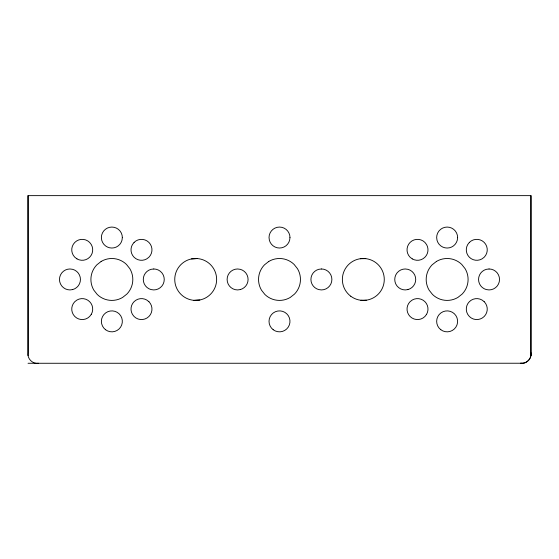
<?xml version="1.0" encoding="UTF-8"?>
<svg xmlns="http://www.w3.org/2000/svg" width="559" height="559" viewBox="0 0 559 559"><rect width="100%" height="100%" fill="white"/><g stroke="black" fill="none" stroke-linecap="round" stroke-linejoin="round"><path stroke-width="0.84" d="M530.959 195.636L530.959 352.799C531.93 358.64 526.319 364.244 520.478 363.273C525.285 364.042 530.198 360.464 530.924 355.65L530.959 195.636L28.041 195.636L28.041 352.799C27.021 358.654 32.66 364.293 38.522 363.273M530.924 355.65L530.959 352.799M191.548 258.908L197.006 258.537A20.956 20.956 0 0 1 199.381 300.078L193.917 300.337M199.815 299.994L194.357 300.365A20.956 20.956 0 0 1 191.975 258.831L197.439 258.572M360.317 258.712L365.782 258.642M360.855 300.26L366.327 300.19M28.041 363.273L523.329 363.238M28.041 195.636L28.076 355.65M122.337 237.547L121.981 240.258A10.474 10.474 0 0 1 101.738 240.258L101.382 237.547A10.474 10.474 0 0 1 111.863 227.066A10.474 10.474 0 0 1 122.337 237.547M289.974 237.547L289.618 240.258A10.474 10.474 0 0 1 269.382 240.258L269.026 237.547A10.474 10.474 0 0 1 279.5 227.066A10.474 10.474 0 0 1 289.974 237.547M457.618 237.547L457.262 240.258A10.474 10.474 0 0 1 437.019 240.258L436.663 237.547A10.474 10.474 0 0 1 447.137 227.066A10.474 10.474 0 0 1 457.618 237.547M134.09 242.41L132.42 244.583A10.474 10.474 0 0 0 146.737 258.894L148.904 257.231A10.474 10.474 0 0 0 148.904 242.41A10.474 10.474 0 0 0 134.09 242.41M91.299 314.326L89.636 316.499A10.474 10.474 0 0 1 74.815 316.499A10.474 10.474 0 0 1 74.815 301.678L76.988 300.015A10.474 10.474 0 0 1 91.299 314.326M469.364 242.41L467.701 244.583A10.474 10.474 0 0 0 482.012 258.894L484.185 257.231A10.474 10.474 0 0 0 484.185 242.41A10.474 10.474 0 0 0 469.364 242.41M426.58 314.326L424.91 316.499A10.474 10.474 0 0 1 410.096 316.499A10.474 10.474 0 0 1 410.096 301.678L412.262 300.015A10.474 10.474 0 0 1 426.58 314.326M101.13 261.458L96.833 264.847A20.956 20.956 0 0 0 93.863 290.191L97.259 294.481A20.956 20.956 0 0 0 122.596 297.451L126.886 294.062A20.956 20.956 0 0 0 129.856 268.718L126.467 264.428A20.956 20.956 0 0 0 101.13 261.458M268.767 261.458L264.47 264.847A20.956 20.956 0 0 0 261.5 290.191L264.896 294.481A20.956 20.956 0 0 0 290.233 297.451L294.53 294.062A20.956 20.956 0 0 0 297.5 268.718L294.104 264.428A20.956 20.956 0 0 0 268.767 261.458M436.404 261.458L432.114 264.847A20.956 20.956 0 0 0 429.144 290.191L432.533 294.481A20.956 20.956 0 0 0 457.87 297.451L462.167 294.062A20.956 20.956 0 0 0 465.137 268.718L461.741 264.428A20.956 20.956 0 0 0 436.404 261.458M153.774 268.977L151.063 269.333A10.474 10.474 0 0 0 151.063 289.576L153.774 289.932A10.474 10.474 0 0 0 164.248 279.451A10.474 10.474 0 0 0 153.774 268.977M72.663 289.576L69.952 289.932A10.474 10.474 0 0 1 59.478 279.451A10.474 10.474 0 0 1 69.952 268.977L72.663 269.333A10.474 10.474 0 0 1 72.663 289.576M321.411 268.977L318.7 269.333A10.474 10.474 0 0 0 318.7 289.576L321.411 289.932A10.474 10.474 0 0 0 331.885 279.451A10.474 10.474 0 0 0 321.411 268.977M240.3 289.576L237.589 289.932A10.474 10.474 0 0 1 227.115 279.451A10.474 10.474 0 0 1 237.589 268.977L240.3 269.333A10.474 10.474 0 0 1 240.3 289.576M489.048 268.977L486.337 269.333A10.474 10.474 0 0 0 486.337 289.576L489.048 289.932A10.474 10.474 0 0 0 499.522 279.451A10.474 10.474 0 0 0 489.048 268.977M407.937 289.576L405.226 289.932A10.474 10.474 0 0 1 394.752 279.451A10.474 10.474 0 0 1 405.226 268.977L407.937 269.333A10.474 10.474 0 0 1 407.937 289.576M484.185 301.678L482.012 300.015A10.474 10.474 0 0 0 467.701 314.326L469.364 316.499A10.474 10.474 0 0 0 484.185 316.499A10.474 10.474 0 0 0 484.185 301.678M412.262 258.894L410.096 257.231A10.474 10.474 0 0 1 410.096 242.41A10.474 10.474 0 0 1 424.91 242.41L426.58 244.583A10.474 10.474 0 0 1 412.262 258.894M148.904 301.678L146.737 300.015A10.474 10.474 0 0 0 132.42 314.326L134.09 316.499A10.474 10.474 0 0 0 148.904 316.499A10.474 10.474 0 0 0 148.904 301.678M76.988 258.894L74.815 257.231A10.474 10.474 0 0 1 74.815 242.41A10.474 10.474 0 0 1 89.636 242.41L91.299 244.583A10.474 10.474 0 0 1 76.988 258.894M350.779 296.242A20.956 20.956 0 0 0 384.131 281.918A20.956 20.956 0 0 0 355.049 260.201A20.956 20.956 0 0 0 350.779 296.242M105.546 329.719A10.474 10.474 0 0 0 122.26 322.655A10.474 10.474 0 0 0 107.782 311.712A10.474 10.474 0 0 0 105.546 329.719M273.183 329.719A10.474 10.474 0 0 0 289.897 322.655A10.474 10.474 0 0 0 275.419 311.712A10.474 10.474 0 0 0 273.183 329.719M440.82 329.719A10.474 10.474 0 0 0 457.535 322.655A10.474 10.474 0 0 0 443.056 311.712A10.474 10.474 0 0 0 440.82 329.719"/></g></svg>
